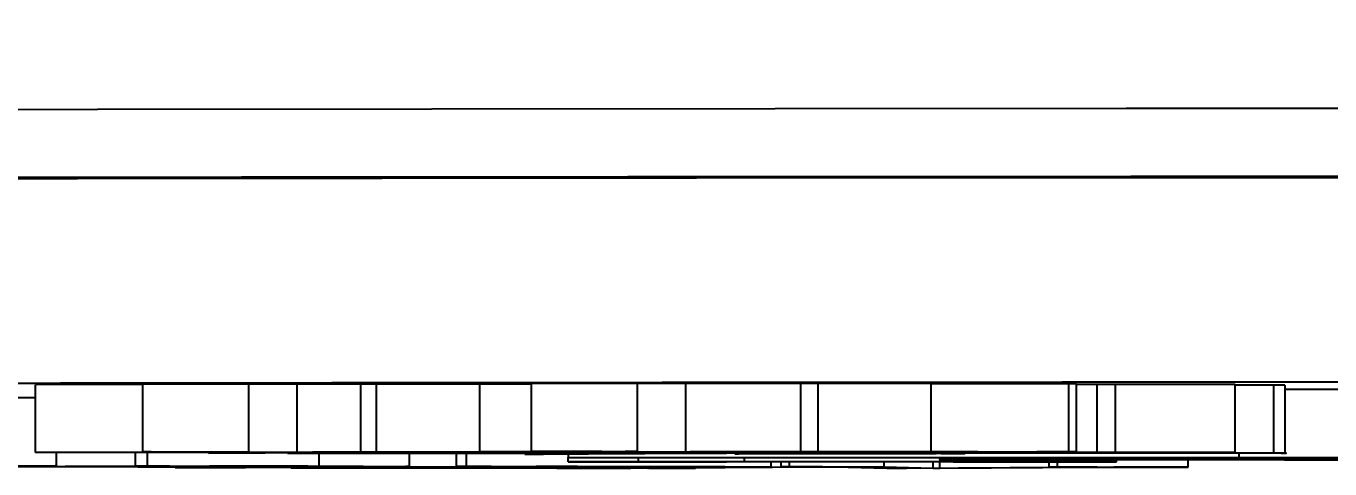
# Model space of a CAD drawing. Header units: millimetres. Extents: x 2136 to 4572, y 748 to 2471.
# Drawn here: x 3080.4 to 3099.61, y 942.73 to 949.25 of the extents above; entities that cross this region are included whole.
import ezdxf

# ---------------------------------------------------------------- set-up
doc = ezdxf.new("R2010")
doc.units = ezdxf.units.MM
doc.layers.add('AM_5', color=3, linetype='Continuous', lineweight=25)
doc.styles.add('SLDTEXTSTYLE1', font='txt.shx', dxfattribs={"width": 0.7, "bigfont": 'gbcbig.shx'})
doc.dimstyles.new('SLDDIMSTYLE12$0', dxfattribs={"dimtxt": 12, "dimasz": 10, "dimexe": 0, "dimexo": 0.0625, "dimgap": 0.875, "dimtad": 1, "dimdec": 1, "dimlfac": 1.8, "dimrnd": 1e-09, "dimzin": 12, "dimdsep": 46, "dimtxsty": 'SLDTEXTSTYLE1', "dimcen": 0.09, "dimdle": 8.16, "dimclrd": 3, "dimclre": 3, "dimadec": 0, "dimazin": 3, "dimtfac": 1, "dimtdec": 1, "dimtofl": 0, "dimtmove": 0, "dimatfit": 3, "dimfxl": 0, "dimfrac": 2, "dimtolj": 1, "dimlwd": 5, "dimlwe": 5, "dimarcsym": 0})

# ---------------------------------------------------------------- blocks, each defined once
blk = doc.blocks.new('*D74')
at = {"layer": 'AM_5', "color": 3, "lineweight": 5, "transparency": 16777216}
blk.add_line((3115.95, 1184.341), (2927.956, 1184.341), dxfattribs=at)
at = {"layer": 'AM_5', "color": 3, "linetype": 'Continuous', "lineweight": 5, "transparency": 16777216}
for p, q in [((2927.956, 1174.341), (2927.956, 952.729)), ((3070.204, 942.729), (2927.956, 942.729))]:
    blk.add_line(p, q, dxfattribs=at)
at = {"layer": 'AM_5', "color": 3, "transparency": 16777216}
for points in [[(2926.29, 1174.341), (2929.623, 1174.341), (2927.956, 1184.341)], [(2926.29, 952.729), (2929.623, 952.729), (2927.956, 942.729)]]:
    blk.add_solid(points, dxfattribs=at)
at = {"layer": 'Defpoints', "color": 0, "transparency": 16777216}
for p in [(3116.012, 1184.341), (2927.956, 942.729), (3070.267, 942.729)]:
    blk.add_point(p, dxfattribs=at)
at = {"layer": 'AM_5', "color": 0, "transparency": 16777216, "insert": (2921.081, 1010.011), "char_height": 12, "attachment_point": 5, "rotation": 90, "style": 'SLDTEXTSTYLE1'}
blk.add_mtext('\\A1;245', dxfattribs=at)

msp = doc.modelspace()

# ---------------------------------------------------------------- linework, layer by layer
at = {"color": 7, "linetype": 'Continuous', "lineweight": 25}
for p, q in [((3082.118, 943.971), (3080.538, 943.969)), ((3080.538, 942.969), (3080.538, 943.969)), ((3083.68, 943.979), (3082.118, 943.978)), ((3082.118, 942.978), (3082.118, 943.978)), ((3083.68, 942.979), (3083.68, 943.979)), ((3084.394, 943.975), (3083.68, 943.977)), ((3085.329, 943.976), (3084.394, 943.975)), ((3084.394, 942.975), (3084.394, 943.975)), ((3085.56, 943.978), (3085.329, 943.976)), ((3085.329, 942.976), (3085.329, 943.976)), ((3087.083, 943.977), (3085.56, 943.978)), ((3085.56, 942.978), (3085.56, 943.978)), ((3087.843, 943.979), (3087.083, 943.978)), ((3087.083, 942.978), (3087.083, 943.978)), ((3089.407, 943.987), (3087.843, 943.986)), ((3087.843, 942.986), (3087.843, 943.986)), ((3089.407, 942.987), (3089.407, 943.987)), ((3090.121, 943.982), (3089.407, 943.985)), ((3091.814, 943.985), (3090.121, 943.982)), ((3090.121, 942.982), (3090.121, 943.982)), ((3092.068, 943.987), (3091.814, 943.985)), ((3091.814, 942.985), (3091.814, 943.985)), ((3093.733, 943.986), (3092.068, 943.987)), ((3092.068, 942.987), (3092.068, 943.987)), ((3093.733, 942.986), (3093.733, 943.986)), ((3095.872, 943.98), (3095.759, 943.981)), ((3095.759, 942.981), (3095.759, 943.981)), ((3095.872, 942.98), (3095.872, 943.98)), ((3096.178, 943.971), (3095.872, 943.971)), ((3096.448, 943.974), (3096.178, 943.971)), ((3096.178, 942.971), (3096.178, 943.971)), ((3098.212, 943.973), (3096.448, 943.974)), ((3096.448, 942.974), (3096.448, 943.974)), ((3098.212, 942.973), (3098.212, 943.973)), ((3098.782, 942.964), (3098.782, 943.964)), ((3098.947, 942.962), (3098.947, 943.962)), ((3080.538, 942.969), (3083.633, 942.973)), ((3081.399, 942.969), (3080.538, 942.969)), ((3080.846, 942.771), (3080.846, 942.969)), ((3082.009, 942.771), (3082.009, 942.97)), ((3082.118, 942.978), (3083.68, 942.979)), ((3082.188, 942.771), (3082.188, 942.97)), ((3083.389, 942.972), (3082.688, 942.971)), ((3083.089, 942.96), (3083.089, 942.972)), ((3083.089, 942.96), (3083.43, 942.964)), ((3083.297, 942.959), (3083.089, 942.96)), ((3083.68, 942.979), (3083.533, 942.977)), ((3083.533, 942.977), (3084.394, 942.975)), ((3084.257, 942.955), (3096.178, 942.971)), ((3084.381, 942.971), (3084.371, 942.971)), ((3084.394, 942.975), (3085.329, 942.976)), ((3087.129, 942.977), (3084.617, 942.974)), ((3084.617, 942.974), (3085.028, 942.972)), ((3085.028, 942.972), (3085.028, 942.974)), ((3085.329, 942.976), (3085.56, 942.978)), ((3085.524, 942.961), (3093.296, 942.972)), ((3086.387, 942.961), (3085.524, 942.961)), ((3085.56, 942.978), (3087.129, 942.977)), ((3091.082, 942.963), (3086.407, 942.957)), ((3087.144, 942.966), (3086.454, 942.964)), ((3086.74, 942.764), (3086.74, 942.957)), ((3086.89, 942.765), (3086.89, 942.957)), ((3087.083, 942.978), (3089.361, 942.981)), ((3087.943, 942.978), (3087.083, 942.978)), ((3087.129, 942.977), (3087.129, 942.978)), ((3095.215, 942.973), (3087.679, 942.963)), ((3087.748, 942.947), (3087.748, 942.958)), ((3087.817, 942.972), (3087.817, 942.978)), ((3087.843, 942.986), (3089.407, 942.987)), ((3088.384, 942.959), (3088.384, 942.896)), ((3088.801, 942.968), (3088.801, 942.983)), ((3089.027, 942.968), (3088.801, 942.968)), ((3089.063, 942.959), (3089.063, 942.96)), ((3089.063, 942.959), (3090.715, 942.958)), ((3089.407, 942.987), (3089.225, 942.985)), ((3089.225, 942.985), (3090.121, 942.982)), ((3089.329, 942.977), (3089.233, 942.98)), ((3090.121, 942.982), (3091.814, 942.985)), ((3090.715, 942.958), (3090.206, 942.957)), ((3093.733, 942.986), (3090.401, 942.982)), ((3090.715, 942.958), (3090.715, 942.962)), ((3090.843, 942.953), (3090.843, 942.963)), ((3093.024, 942.956), (3091.082, 942.963)), ((3091.814, 942.985), (3092.068, 942.987)), ((3098.212, 942.973), (3091.901, 942.964)), ((3091.901, 942.964), (3093.882, 942.957)), ((3092.068, 942.987), (3093.733, 942.986)), ((3092.793, 942.974), (3092.143, 942.972)), ((3093.296, 942.972), (3093.55, 942.974)), ((3093.55, 942.974), (3095.215, 942.973)), ((3093.751, 942.964), (3093.751, 942.967)), ((3093.84, 942.964), (3093.751, 942.964)), ((3093.882, 942.957), (3093.882, 942.967)), ((3094.227, 942.955), (3094.227, 942.967)), ((3095.759, 942.981), (3095.872, 942.98)), ((3096.178, 942.971), (3096.448, 942.974)), ((3096.448, 942.974), (3098.212, 942.973)), ((3098.273, 942.896), (3098.273, 942.962)), ((3078.139, 942.756), (3082.413, 942.769)), ((3083.099, 942.768), (3080.976, 942.762)), ((3082.265, 942.77), (3082.009, 942.771)), ((3082.009, 942.771), (3082.188, 942.771)), ((3082.047, 942.76), (3082.047, 942.765)), ((3082.188, 942.771), (3084.717, 942.768)), ((3082.596, 942.748), (3082.596, 942.767)), ((3082.745, 942.748), (3082.745, 942.767)), ((3084.322, 942.767), (3083.723, 942.768)), ((3085.115, 942.954), (3084.257, 942.955)), ((3084.717, 942.768), (3084.717, 942.954)), ((3086.049, 942.763), (3086.049, 942.956)), ((3086.74, 942.764), (3086.89, 942.765)), ((3086.89, 942.765), (3091.375, 942.759)), ((3087.956, 942.947), (3087.748, 942.947)), ((3088.384, 942.893), (3088.384, 942.896)), ((3088.384, 942.896), (3098.273, 942.896)), ((3089.424, 942.893), (3088.384, 942.893)), ((3088.384, 942.834), (3088.384, 942.893)), ((3088.384, 942.832), (3088.384, 942.834)), ((3088.384, 942.834), (3089.424, 942.834)), ((3096.462, 942.832), (3088.384, 942.832)), ((3089.424, 942.834), (3089.424, 942.893)), ((3090.992, 942.953), (3090.843, 942.953)), ((3090.985, 942.837), (3090.985, 942.89)), ((3091.375, 942.759), (3091.375, 942.832)), ((3091.525, 942.758), (3091.525, 942.832)), ((3091.643, 942.832), (3091.643, 942.759)), ((3093.039, 942.758), (3093.039, 942.832)), ((3093.763, 942.741), (3093.763, 942.832)), ((3093.86, 942.741), (3093.86, 942.832)), ((3093.861, 942.866), (3093.861, 942.89)), ((3097.669, 942.866), (3093.861, 942.866)), ((3097.823, 942.863), (3093.861, 942.863)), ((3093.861, 942.863), (3093.861, 942.837)), ((3095.422, 942.893), (3097.322, 942.893)), ((3095.422, 942.834), (3095.422, 942.863)), ((3095.422, 942.834), (3096.462, 942.834)), ((3095.474, 942.755), (3095.474, 942.832)), ((3095.592, 942.756), (3095.592, 942.832)), ((3096.462, 942.834), (3096.462, 942.863)), ((3096.462, 942.834), (3096.462, 942.832)), ((3097.518, 942.754), (3097.518, 942.863)), ((3103.391, 942.832), (3097.823, 942.863)), ((3080.797, 942.761), (3078.825, 942.755)), ((3082.124, 942.759), (3080.797, 942.761)), ((3080.976, 942.762), (3082.047, 942.76)), ((3087.264, 942.742), (3082.596, 942.748)), ((3082.596, 942.748), (3082.745, 942.748)), ((3082.745, 942.748), (3083.02, 942.748)), ((3083.631, 942.748), (3087.183, 942.762)), ((3086.226, 942.755), (3084.363, 942.748)), ((3084.575, 942.746), (3084.575, 942.748)), ((3084.575, 942.746), (3085.765, 942.745)), ((3084.871, 942.761), (3085.315, 942.763)), ((3085.765, 942.745), (3085.765, 942.753)), ((3087.551, 942.753), (3086.226, 942.755)), ((3087.915, 942.762), (3086.376, 942.756)), ((3086.376, 942.756), (3087.701, 942.754)), ((3086.969, 942.764), (3086.74, 942.764)), ((3087.183, 942.762), (3087.247, 942.763)), ((3088.734, 942.746), (3087.264, 942.742)), ((3087.701, 942.754), (3087.701, 942.761)), ((3088.025, 942.749), (3087.751, 942.75)), ((3087.751, 942.75), (3087.851, 942.75)), ((3089.491, 942.755), (3088.025, 942.749)), ((3088.217, 942.741), (3088.217, 942.745)), ((3088.217, 942.741), (3088.335, 942.742)), ((3090.144, 942.74), (3088.217, 942.741)), ((3088.335, 942.742), (3088.335, 942.745)), ((3088.335, 942.742), (3088.72, 942.742)), ((3089.805, 942.76), (3088.524, 942.762)), ((3088.555, 942.746), (3088.555, 942.752)), ((3088.555, 942.746), (3088.734, 942.746)), ((3088.72, 942.742), (3088.72, 942.746)), ((3088.734, 942.746), (3088.734, 942.752)), ((3089.067, 942.755), (3089.067, 942.761)), ((3089.067, 942.755), (3089.217, 942.756)), ((3089.217, 942.756), (3089.217, 942.761)), ((3089.217, 942.756), (3089.491, 942.755)), ((3089.31, 942.742), (3092.091, 942.757)), ((3089.31, 942.742), (3089.31, 942.754)), ((3089.491, 942.755), (3089.491, 942.761)), ((3092.224, 942.756), (3089.599, 942.742)), ((3089.876, 942.741), (3089.876, 942.743)), ((3089.876, 942.741), (3090.261, 942.74)), ((3090.261, 942.74), (3090.144, 942.74)), ((3090.261, 942.74), (3090.261, 942.745)), ((3091.032, 942.755), (3090.753, 942.756)), ((3091.375, 942.759), (3091.032, 942.755)), ((3091.525, 942.758), (3091.643, 942.759)), ((3091.814, 942.758), (3091.525, 942.758)), ((3091.643, 942.759), (3093.039, 942.758)), ((3092.091, 942.757), (3092.136, 942.757)), ((3092.321, 942.756), (3092.224, 942.756)), ((3093.082, 942.737), (3092.321, 942.756)), ((3093.039, 942.758), (3093.763, 942.741)), ((3093.37, 942.737), (3093.082, 942.737)), ((3096.426, 942.753), (3093.37, 942.737)), ((3093.763, 942.741), (3093.86, 942.741)), ((3093.86, 942.741), (3096.137, 942.753)), ((3095.474, 942.755), (3095.592, 942.756)), ((3095.859, 942.755), (3095.474, 942.755)), ((3095.592, 942.756), (3097.518, 942.754)), ((3096.137, 942.753), (3096.181, 942.754)), ((3097.4, 942.753), (3097.015, 942.754)), ((3097.518, 942.754), (3097.4, 942.753))]:
    msp.add_line(p, q, dxfattribs=at)
at = {"color": 7, "linetype": 'Continuous', "lineweight": 25, "flags": 128}
for points in [[(3101.864, 948.037), (3096.605, 948.034), (3091.434, 948.031), (3086.375, 948.027), (3081.451, 948.023), (3076.685, 948.017), (3072.097, 948.011), (3067.708, 948.005), (3063.539, 947.997), (3059.608, 947.99), (3055.933, 947.981), (3052.53, 947.972), (3049.416, 947.963), (3046.603, 947.953), (3044.106, 947.943), (3041.934, 947.932), (3040.099, 947.921), (3038.607, 947.91), (3037.467, 947.899)], [(3099.915, 947.017), (3095.044, 947.015), (3090.278, 947.011), (3085.642, 947.007), (3081.157, 947.002), (3076.847, 946.996), (3072.733, 946.99), (3068.836, 946.983), (3065.174, 946.976), (3061.766, 946.968), (3058.63, 946.959), (3055.78, 946.95), (3053.231, 946.941), (3050.995, 946.931), (3049.085, 946.921), (3047.508, 946.911), (3046.274, 946.901), (3045.388, 946.89), (3044.854, 946.879), (3044.676, 946.869), (3044.676, 946.869)]]:
    msp.add_lwpolyline(points, dxfattribs=at)
at = {"color": 7, "linetype": 'Continuous', "lineweight": 25}
for points, knots in [([(3102.043, 947.035), (3099.547, 947.034), (3094.509, 947.031), (3087.132, 947.026), (3079.89, 947.019), (3072.911, 947.01), (3066.308, 947), (3060.215, 946.988), (3054.722, 946.975), (3049.91, 946.961), (3045.848, 946.946), (3042.579, 946.931), (3040.04, 946.915), (3038.977, 946.904), (3038.451, 946.899)], [0, 0, 0, 0, 0.079959, 0.161371, 0.244142, 0.328893, 0.414217, 0.5, 0.585778, 0.671102, 0.755858, 0.838624, 0.920039, 1, 1, 1, 1]), ([(3047.731, 943.871), (3047.779, 943.875), (3047.885, 943.883), (3048.755, 943.896), (3050.236, 943.909), (3052.411, 943.923), (3055.242, 943.936), (3058.756, 943.949), (3062.91, 943.961), (3067.653, 943.972), (3072.915, 943.982), (3078.606, 943.991), (3084.629, 943.999), (3090.852, 944.005), (3097.218, 944.01), (3103.57, 944.013), (3109.909, 944.015), (3116.176, 944.015), (3122.444, 944.015), (3128.782, 944.013), (3135.135, 944.01), (3141.501, 944.005), (3147.724, 943.999), (3153.746, 943.991), (3159.438, 943.982), (3164.7, 943.972), (3169.443, 943.961), (3173.597, 943.949), (3177.111, 943.936), (3179.942, 943.923), (3182.117, 943.909), (3183.598, 943.896), (3184.469, 943.883), (3184.576, 943.875), (3184.624, 943.871)], [0, 0, 0, 0, 0.023828, 0.053273, 0.084485, 0.115699, 0.147957, 0.180726, 0.213842, 0.247136, 0.28043, 0.313546, 0.346314, 0.378573, 0.409785, 0.440999, 0.470442, 0.499888, 0.529332, 0.558778, 0.58999, 0.621203, 0.653462, 0.68623, 0.719347, 0.752641, 0.785934, 0.819051, 0.851819, 0.884078, 0.915289, 0.946503, 0.975948, 1, 1, 1, 1]), ([(3095.759, 943.981), (3095.09, 943.98), (3094.412, 943.98), (3093.742, 943.98), (3093.733, 943.98)], [0, 0, 0, 0, 0.986687, 1, 1, 1, 1]), ([(3098.782, 943.964), (3098.671, 943.964), (3098.512, 943.964), (3098.281, 943.964), (3098.212, 943.964)], [0, 0, 0, 0, 0.700719, 1, 1, 1, 1]), ([(3098.945, 943.962), (3098.933, 943.963), (3098.906, 943.963), (3098.826, 943.963), (3098.782, 943.964)], [0, 0, 0, 0, 0.457866, 1, 1, 1, 1]), ([(3080.538, 943.774), (3080.523, 943.774), (3080.427, 943.775), (3080.201, 943.775), (3080.01, 943.775)], [0, 0, 0, 0, 0.156668, 1, 1, 1, 1]), ([(3100.243, 943.896), (3100.136, 943.896), (3099.715, 943.896), (3099.275, 943.896), (3098.947, 943.896)], [0, 0, 0, 0, 0.254888, 1, 1, 1, 1]), ([(3082.688, 942.971), (3082.55, 942.971), (3082.272, 942.971), (3081.833, 942.97), (3081.557, 942.969), (3081.399, 942.969)], [0, 0, 0, 0, 0.297582, 0.595326, 1, 1, 1, 1]), ([(3083.633, 942.973), (3083.452, 942.974), (3083.116, 942.975), (3082.609, 942.977), (3082.282, 942.978), (3082.118, 942.978)], [0, 0, 0, 0, 0.369183, 0.684555, 1, 1, 1, 1]), ([(3084.27, 942.967), (3084.176, 942.965), (3083.985, 942.963), (3083.528, 942.961), (3083.297, 942.959)], [0, 0, 0, 0, 0.493905, 1, 1, 1, 1]), ([(3083.515, 942.968), (3083.517, 942.968), (3083.551, 942.969), (3083.468, 942.971), (3083.389, 942.972)], [0, 0, 0, 0, 0.05128, 1, 1, 1, 1]), ([(3086.454, 942.964), (3086.288, 942.964), (3085.956, 942.966), (3085.257, 942.968), (3084.73, 942.97), (3084.381, 942.971)], [0, 0, 0, 0, 0.25307, 0.506097, 1, 1, 1, 1]), ([(3085.028, 942.972), (3085.337, 942.973), (3085.966, 942.973), (3086.761, 942.973), (3087.32, 942.973), (3087.632, 942.973), (3087.757, 942.972), (3087.817, 942.972)], [0, 0, 0, 0, 0.325958, 0.662347, 0.799326, 0.902609, 1, 1, 1, 1]), ([(3086.407, 942.957), (3086.269, 942.956), (3085.992, 942.956), (3085.549, 942.955), (3085.274, 942.955), (3085.115, 942.954)], [0, 0, 0, 0, 0.297206, 0.594593, 1, 1, 1, 1]), ([(3087.242, 942.971), (3087.018, 942.971), (3086.589, 942.971), (3085.882, 942.972), (3085.414, 942.972), (3085.177, 942.972)], [0, 0, 0, 0, 0.350612, 0.672174, 1, 1, 1, 1]), ([(3085.177, 942.972), (3085.358, 942.971), (3085.72, 942.97), (3086.371, 942.968), (3086.852, 942.967), (3087.144, 942.966)], [0, 0, 0, 0, 0.282431, 0.564866, 1, 1, 1, 1]), ([(3087.679, 942.963), (3087.54, 942.963), (3087.263, 942.962), (3086.821, 942.962), (3086.546, 942.961), (3086.387, 942.961)], [0, 0, 0, 0, 0.297214, 0.594601, 1, 1, 1, 1]), ([(3087.93, 942.97), (3087.911, 942.97), (3087.871, 942.97), (3087.776, 942.97), (3087.628, 942.97), (3087.441, 942.97), (3087.309, 942.97), (3087.242, 942.971)], [0, 0, 0, 0, 0.082107, 0.164925, 0.356677, 0.675002, 1, 1, 1, 1]), ([(3087.748, 942.947), (3087.993, 942.948), (3088.464, 942.951), (3088.921, 942.955), (3089.015, 942.958), (3089.063, 942.959)], [0, 0, 0, 0, 0.35008, 0.672322, 1, 1, 1, 1]), ([(3087.817, 942.972), (3087.885, 942.972), (3087.994, 942.971), (3088.001, 942.971), (3087.978, 942.97), (3087.975, 942.97), (3087.943, 942.97), (3087.93, 942.97)], [0, 0, 0, 0, 0.414992, 0.667292, 0.851809, 0.943552, 1, 1, 1, 1]), ([(3089.361, 942.981), (3089.179, 942.982), (3088.841, 942.983), (3088.33, 942.985), (3088.005, 942.986), (3087.843, 942.986)], [0, 0, 0, 0, 0.369297, 0.684635, 1, 1, 1, 1]), ([(3089.233, 942.98), (3089.094, 942.98), (3088.817, 942.979), (3088.375, 942.979), (3088.101, 942.978), (3087.943, 942.978)], [0, 0, 0, 0, 0.297538, 0.595282, 1, 1, 1, 1]), ([(3090.206, 942.957), (3089.984, 942.956), (3089.569, 942.953), (3088.835, 942.95), (3088.25, 942.948), (3087.956, 942.947)], [0, 0, 0, 0, 0.365437, 0.681548, 1, 1, 1, 1]), ([(3088.801, 942.968), (3088.958, 942.969), (3089.257, 942.972), (3089.314, 942.975), (3089.342, 942.976)], [0, 0, 0, 0, 0.523773, 1, 1, 1, 1]), ([(3090.183, 942.979), (3090.142, 942.977), (3090.07, 942.975), (3089.661, 942.971), (3089.24, 942.969), (3089.027, 942.968)], [0, 0, 0, 0, 0.386257, 0.690164, 1, 1, 1, 1]), ([(3092.143, 942.972), (3091.972, 942.972), (3091.631, 942.974), (3090.984, 942.976), (3090.494, 942.978), (3090.183, 942.979)], [0, 0, 0, 0, 0.266774, 0.533551, 1, 1, 1, 1]), ([(3090.401, 942.982), (3091.026, 942.981), (3092.278, 942.98), (3094.147, 942.98), (3095.281, 942.98), (3095.759, 942.981)], [0, 0, 0, 0, 0.365081, 0.731832, 1, 1, 1, 1]), ([(3095.292, 942.977), (3094.626, 942.978), (3093.482, 942.978), (3091.916, 942.979), (3091.073, 942.98), (3090.645, 942.981)], [0, 0, 0, 0, 0.407022, 0.699492, 1, 1, 1, 1]), ([(3090.645, 942.981), (3090.825, 942.98), (3091.183, 942.979), (3091.888, 942.976), (3092.435, 942.975), (3092.793, 942.974)], [0, 0, 0, 0, 0.257454, 0.514908, 1, 1, 1, 1]), ([(3090.843, 942.953), (3091.147, 942.954), (3091.694, 942.954), (3092.32, 942.955), (3092.689, 942.955), (3092.863, 942.955), (3092.978, 942.955), (3093.054, 942.956), (3093.085, 942.956), (3093.091, 942.956), (3093.059, 942.956), (3093.031, 942.956), (3093.024, 942.956)], [0, 0, 0, 0, 0.35041, 0.630866, 0.725925, 0.790521, 0.841305, 0.86957, 0.898179, 0.941209, 0.984756, 1, 1, 1, 1]), ([(3093.882, 942.957), (3093.996, 942.957), (3094.177, 942.956), (3094.256, 942.955), (3094.088, 942.954), (3093.786, 942.953), (3093.566, 942.952)], [0, 0, 0, 0, 0.268227, 0.423788, 0.580622, 1, 1, 1, 1]), ([(3093.751, 942.964), (3094.412, 942.965), (3095.41, 942.965), (3096.742, 942.965), (3097.639, 942.965), (3098.311, 942.965), (3098.644, 942.964), (3098.763, 942.964), (3098.782, 942.964)], [0, 0, 0, 0, 0.381103, 0.574669, 0.765651, 0.888057, 0.981539, 1, 1, 1, 1]), ([(3098.307, 942.962), (3097.674, 942.962), (3096.637, 942.963), (3095.129, 942.964), (3094.271, 942.964), (3093.84, 942.964)], [0, 0, 0, 0, 0.437716, 0.717507, 1, 1, 1, 1]), ([(3095.872, 942.98), (3095.714, 942.98), (3095.448, 942.979), (3095.277, 942.978), (3095.287, 942.978), (3095.292, 942.977)], [0, 0, 0, 0, 0.431037, 0.72606, 1, 1, 1, 1]), ([(3098.882, 942.962), (3098.849, 942.962), (3098.758, 942.962), (3098.613, 942.962), (3098.456, 942.962), (3098.357, 942.962), (3098.307, 942.962)], [0, 0, 0, 0, 0.1702702, 0.4642597, 0.7315085, 1, 1, 1, 1]), ([(3098.782, 942.964), (3098.833, 942.963), (3098.939, 942.963), (3098.977, 942.962), (3098.948, 942.962), (3098.905, 942.962), (3098.882, 942.962)], [0, 0, 0, 0, 0.391814, 0.807915, 0.901195, 1, 1, 1, 1]), ([(3080.789, 942.77), (3080.63, 942.769), (3080.335, 942.767), (3079.668, 942.765), (3079.363, 942.764)], [0, 0, 0, 0, 0.541529, 1, 1, 1, 1]), ([(3080.01, 942.775), (3080.209, 942.775), (3080.609, 942.774), (3080.862, 942.773), (3080.822, 942.772), (3080.806, 942.771)], [0, 0, 0, 0, 0.3813, 0.766294, 1, 1, 1, 1]), ([(3082.413, 942.769), (3082.444, 942.769), (3082.494, 942.769), (3082.517, 942.77), (3082.495, 942.77), (3082.412, 942.77), (3082.322, 942.77), (3082.265, 942.77)], [0, 0, 0, 0, 0.242147, 0.388856, 0.536837, 0.710317, 1, 1, 1, 1]), ([(3083.723, 942.768), (3083.653, 942.768), (3083.546, 942.768), (3083.377, 942.769), (3083.253, 942.768), (3083.162, 942.768), (3083.119, 942.768), (3083.099, 942.768)], [0, 0, 0, 0, 0.336259, 0.518412, 0.701425, 0.865829, 1, 1, 1, 1]), ([(3085.351, 942.764), (3085.357, 942.764), (3085.386, 942.764), (3085.249, 942.765), (3084.89, 942.766), (3084.525, 942.767), (3084.322, 942.767)], [0, 0, 0, 0, 0.067979, 0.316164, 0.620975, 1, 1, 1, 1]), ([(3084.717, 942.768), (3085.038, 942.767), (3085.563, 942.766), (3085.992, 942.764), (3086.094, 942.763), (3085.937, 942.761), (3085.718, 942.761), (3085.632, 942.76)], [0, 0, 0, 0, 0.303232, 0.495993, 0.689194, 0.877678, 1, 1, 1, 1]), ([(3090.985, 942.89), (3090.975, 942.891), (3090.96, 942.891), (3090.762, 942.892), (3090.501, 942.893), (3090.047, 942.893), (3089.679, 942.893), (3089.424, 942.893)], [0, 0, 0, 0, 0.250411, 0.398556, 0.54744, 0.686236, 1, 1, 1, 1]), ([(3089.424, 942.834), (3089.722, 942.834), (3090.139, 942.834), (3090.611, 942.835), (3090.854, 942.836), (3090.973, 942.836), (3090.981, 942.837), (3090.985, 942.837)], [0, 0, 0, 0, 0.364031, 0.510061, 0.655864, 0.843841, 1, 1, 1, 1]), ([(3093.566, 942.952), (3093.359, 942.953), (3092.939, 942.953), (3092.032, 942.953), (3091.395, 942.953), (3090.992, 942.953)], [0, 0, 0, 0, 0.263652, 0.534652, 1, 1, 1, 1]), ([(3093.861, 942.89), (3093.871, 942.891), (3093.889, 942.891), (3094.083, 942.892), (3094.408, 942.893), (3094.869, 942.893), (3095.235, 942.893), (3095.422, 942.893)], [0, 0, 0, 0, 0.212555, 0.375218, 0.538546, 0.763737, 1, 1, 1, 1]), ([(3093.861, 942.837), (3093.872, 942.837), (3093.891, 942.836), (3094.097, 942.835), (3094.444, 942.835), (3094.909, 942.834), (3095.266, 942.834), (3095.422, 942.834)], [0, 0, 0, 0, 0.21541, 0.378382, 0.541893, 0.800389, 1, 1, 1, 1]), ([(3097.322, 942.893), (3097.992, 942.893), (3099.337, 942.893), (3101.145, 942.892), (3102.466, 942.889), (3103.389, 942.886), (3103.696, 942.883), (3103.719, 942.88), (3103.724, 942.88)], [0, 0, 0, 0, 0.196061, 0.394111, 0.547436, 0.700125, 0.928087, 1, 1, 1, 1]), ([(3103.724, 942.88), (3103.694, 942.878), (3103.633, 942.875), (3102.95, 942.871), (3101.602, 942.868), (3099.918, 942.867), (3098.57, 942.866), (3097.792, 942.866), (3097.669, 942.866)], [0, 0, 0, 0, 0.200351, 0.402646, 0.59747, 0.766762, 0.96323, 1, 1, 1, 1]), ([(3098.273, 942.896), (3098.941, 942.896), (3100.176, 942.896), (3101.943, 942.895), (3103.606, 942.893), (3105.126, 942.891), (3106.271, 942.887), (3106.579, 942.883), (3106.597, 942.881), (3106.601, 942.881)], [0, 0, 0, 0, 0.160365, 0.296332, 0.431737, 0.589347, 0.747826, 0.949128, 1, 1, 1, 1]), ([(3082.047, 942.76), (3082.307, 942.76), (3082.748, 942.759), (3083.415, 942.759), (3083.963, 942.759), (3084.458, 942.76), (3084.724, 942.761), (3084.871, 942.761)], [0, 0, 0, 0, 0.269335, 0.456647, 0.599702, 0.778351, 1, 1, 1, 1]), ([(3085.632, 942.76), (3085.416, 942.76), (3085.055, 942.759), (3084.316, 942.758), (3083.592, 942.758), (3082.824, 942.758), (3082.36, 942.759), (3082.124, 942.759)], [0, 0, 0, 0, 0.253557, 0.424716, 0.595645, 0.794239, 1, 1, 1, 1]), ([(3083.02, 942.748), (3083.097, 942.748), (3083.207, 942.748), (3083.368, 942.748), (3083.477, 942.748), (3083.567, 942.748), (3083.61, 942.748), (3083.631, 942.748)], [0, 0, 0, 0, 0.350066, 0.499422, 0.650662, 0.830252, 1, 1, 1, 1]), ([(3084.363, 942.748), (3084.34, 942.747), (3084.3, 942.747), (3084.303, 942.747), (3084.345, 942.747), (3084.436, 942.747), (3084.523, 942.746), (3084.575, 942.746)], [0, 0, 0, 0, 0.233621, 0.399553, 0.564983, 0.740199, 1, 1, 1, 1]), ([(3085.765, 942.745), (3086.049, 942.745), (3086.533, 942.744), (3087.333, 942.744), (3087.993, 942.745), (3088.374, 942.746), (3088.555, 942.746)], [0, 0, 0, 0, 0.296463, 0.506276, 0.766316, 1, 1, 1, 1]), ([(3087.25, 942.763), (3087.251, 942.763), (3087.253, 942.763), (3087.222, 942.763), (3087.129, 942.763), (3087.03, 942.764), (3086.969, 942.764)], [0, 0, 0, 0, 0.034336, 0.266425, 0.542953, 1, 1, 1, 1]), ([(3087.851, 942.75), (3087.953, 942.751), (3088.092, 942.751), (3088.073, 942.752), (3087.953, 942.753), (3087.76, 942.753), (3087.612, 942.753), (3087.551, 942.753)], [0, 0, 0, 0, 0.4002553, 0.5540467, 0.7092134, 0.880119, 1, 1, 1, 1]), ([(3087.701, 942.754), (3087.834, 942.754), (3088.042, 942.754), (3088.357, 942.754), (3088.615, 942.754), (3088.871, 942.754), (3088.996, 942.755), (3089.067, 942.755)], [0, 0, 0, 0, 0.265228, 0.413113, 0.562281, 0.751044, 1, 1, 1, 1]), ([(3088.524, 942.762), (3088.46, 942.762), (3088.354, 942.762), (3088.199, 942.762), (3088.083, 942.762), (3087.986, 942.762), (3087.941, 942.762), (3087.915, 942.762)], [0, 0, 0, 0, 0.2946797, 0.4891513, 0.6427246, 0.79668, 1, 1, 1, 1]), ([(3088.72, 942.742), (3088.81, 942.742), (3088.935, 942.742), (3089.102, 942.742), (3089.207, 942.742), (3089.272, 942.742), (3089.302, 942.742), (3089.31, 942.742)], [0, 0, 0, 0, 0.388994, 0.538184, 0.687796, 0.914813, 1, 1, 1, 1]), ([(3089.599, 942.742), (3089.575, 942.742), (3089.546, 942.742), (3089.565, 942.741), (3089.568, 942.741)], [0, 0, 0, 0, 0.839131, 1, 1, 1, 1]), ([(3089.583, 942.741), (3089.6, 942.741), (3089.644, 942.741), (3089.75, 942.741), (3089.838, 942.741), (3089.876, 942.741)], [0, 0, 0, 0, 0.2705737, 0.6892242, 1, 1, 1, 1]), ([(3090.753, 942.756), (3090.745, 942.756), (3090.731, 942.757), (3090.508, 942.759), (3090.132, 942.76), (3089.887, 942.76), (3089.805, 942.76)], [0, 0, 0, 0, 0.333446, 0.670522, 0.890051, 1, 1, 1, 1]), ([(3092.131, 942.757), (3092.131, 942.757), (3092.129, 942.758), (3092.089, 942.758), (3091.986, 942.758), (3091.885, 942.758), (3091.814, 942.758)], [0, 0, 0, 0, 0.094648, 0.307424, 0.510271, 1, 1, 1, 1]), ([(3096.177, 942.754), (3096.176, 942.754), (3096.174, 942.754), (3096.134, 942.754), (3096.032, 942.754), (3095.931, 942.755), (3095.859, 942.755)], [0, 0, 0, 0, 0.094648, 0.307424, 0.510271, 1, 1, 1, 1]), ([(3097.015, 942.754), (3096.949, 942.754), (3096.838, 942.754), (3096.684, 942.754), (3096.573, 942.754), (3096.484, 942.753), (3096.447, 942.753), (3096.426, 942.753)], [0, 0, 0, 0, 0.292493, 0.488495, 0.642099, 0.795375, 1, 1, 1, 1])]:
    msp.add_open_spline(points, degree=3, knots=knots, dxfattribs=at)

# ---------------------------------------------------------------- dimensions: what is measured, and where the dimension line sits
at = {"layer": 'AM_5'}
dim = msp.add_linear_dim(base=(2927.956, 942.729), p1=(3116.012, 1184.341), p2=(3070.267, 942.729), angle=90, text='245', dimstyle='SLDDIMSTYLE12$0', override={"dimlfac": 1}, dxfattribs=at)
dim.commit()
dim.dimension.update_dxf_attribs({"geometry": '*D74', "text_midpoint": (2927.956, 1010.011), "dimtype": 160})

doc.saveas('drawing.dxf')
